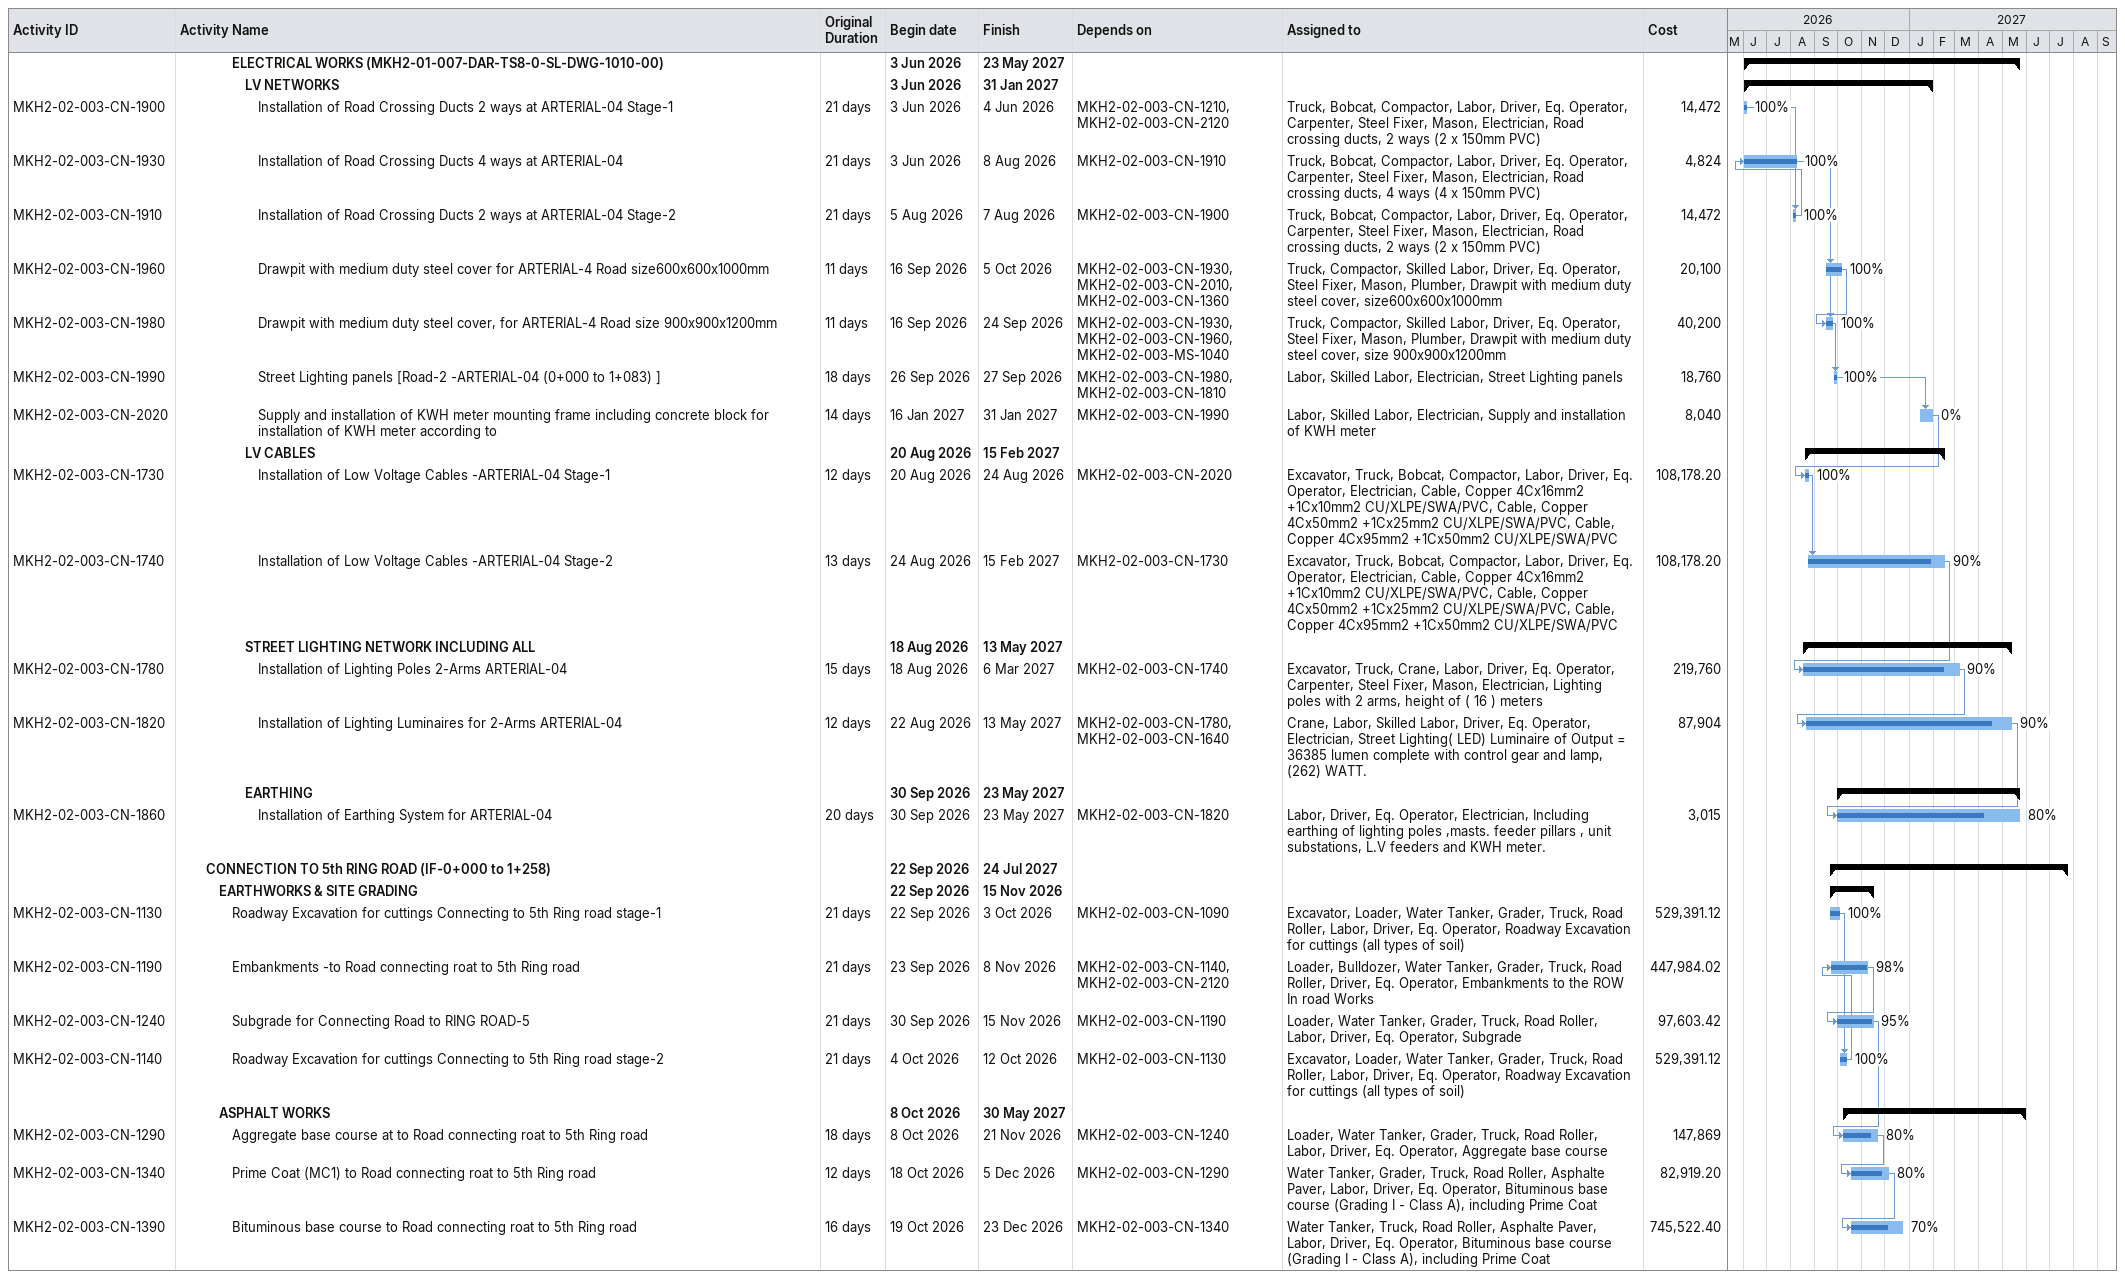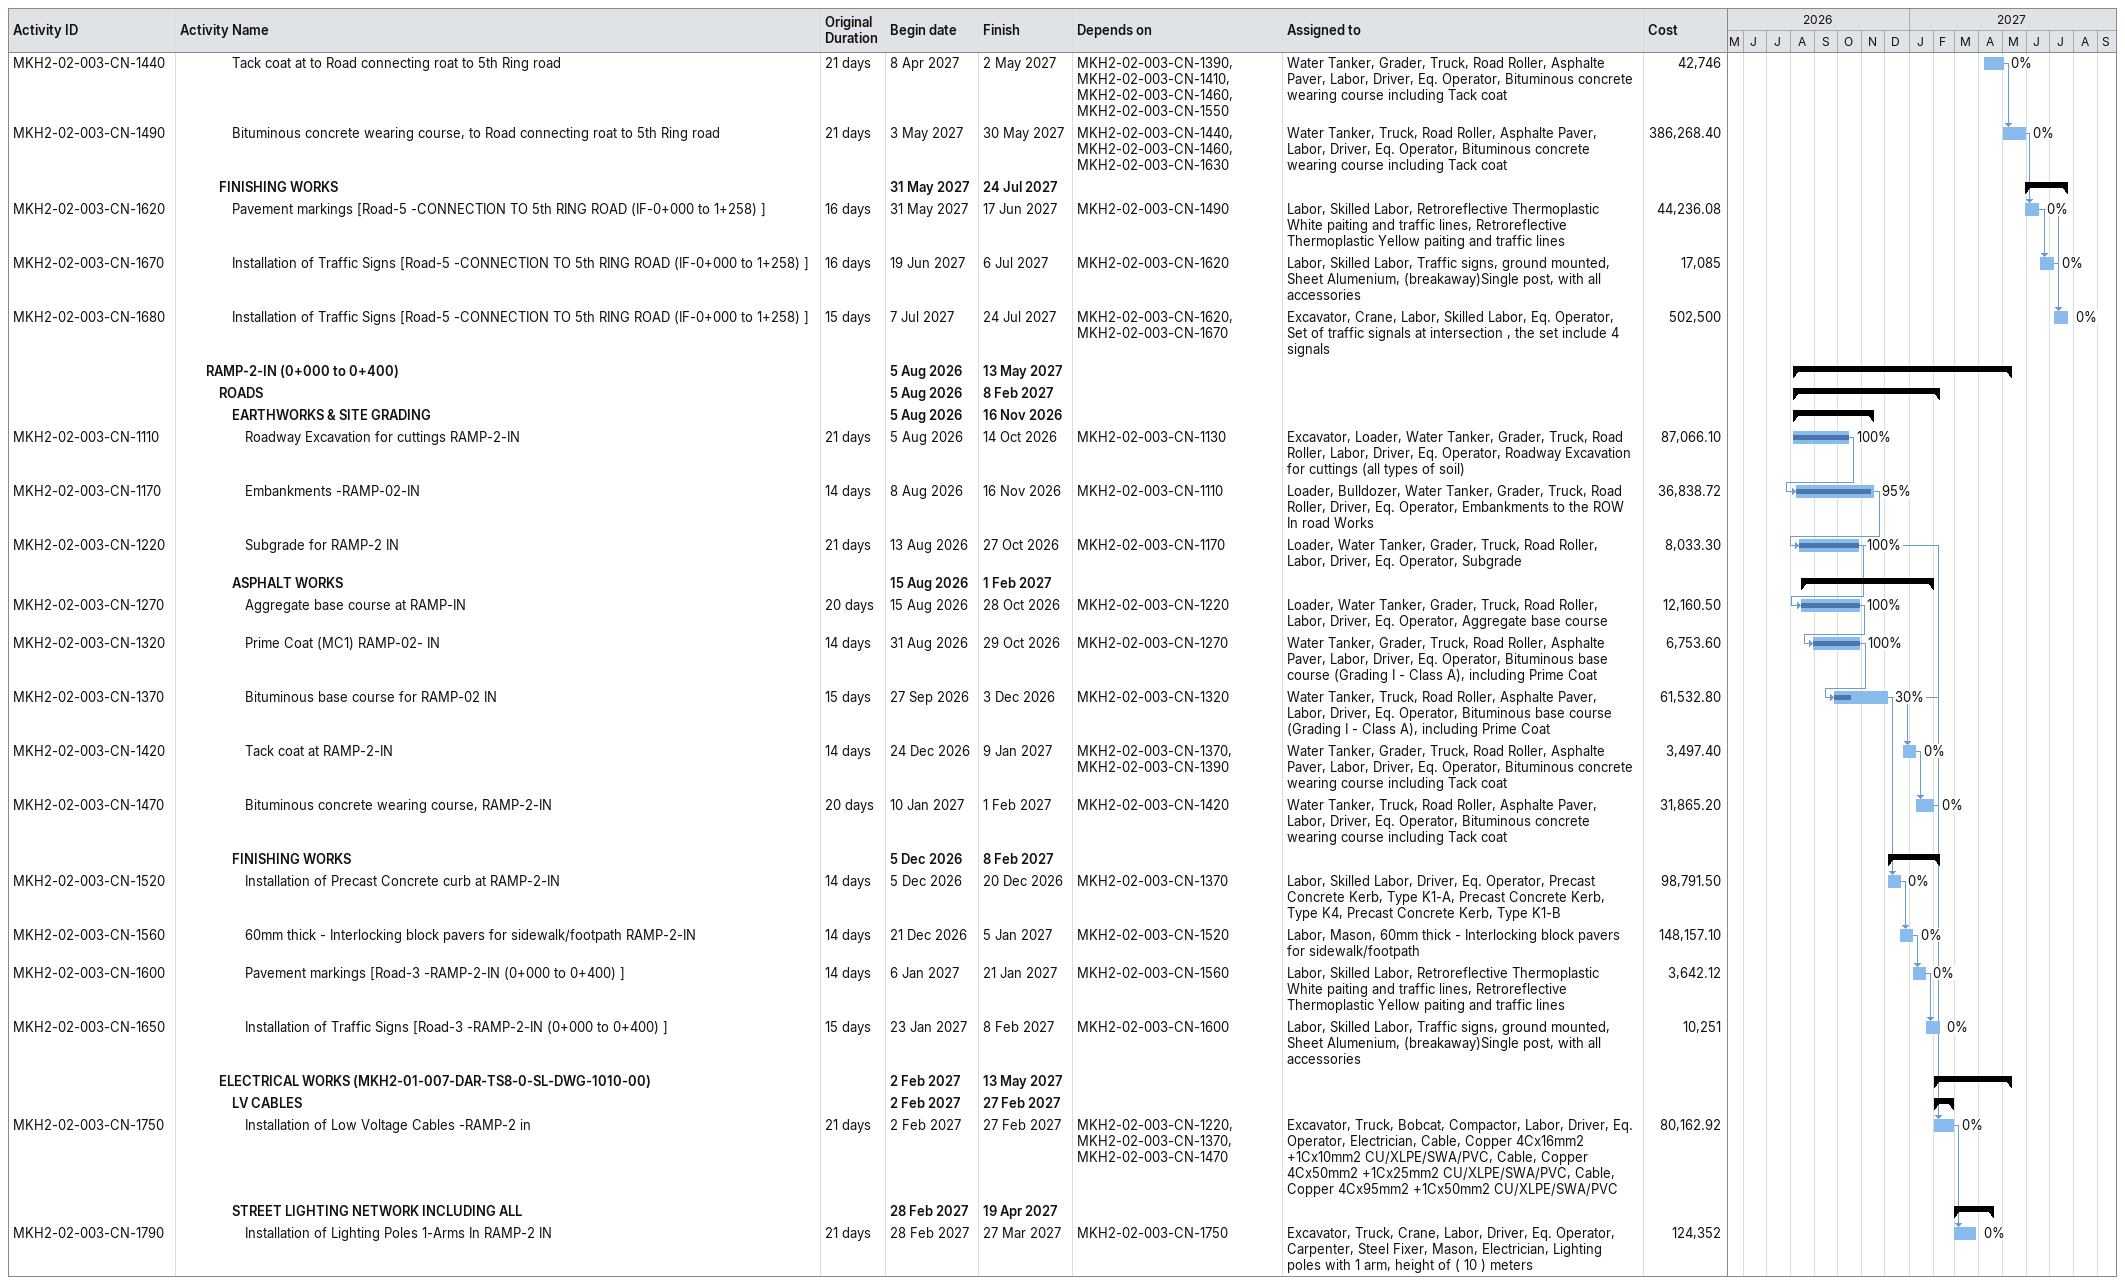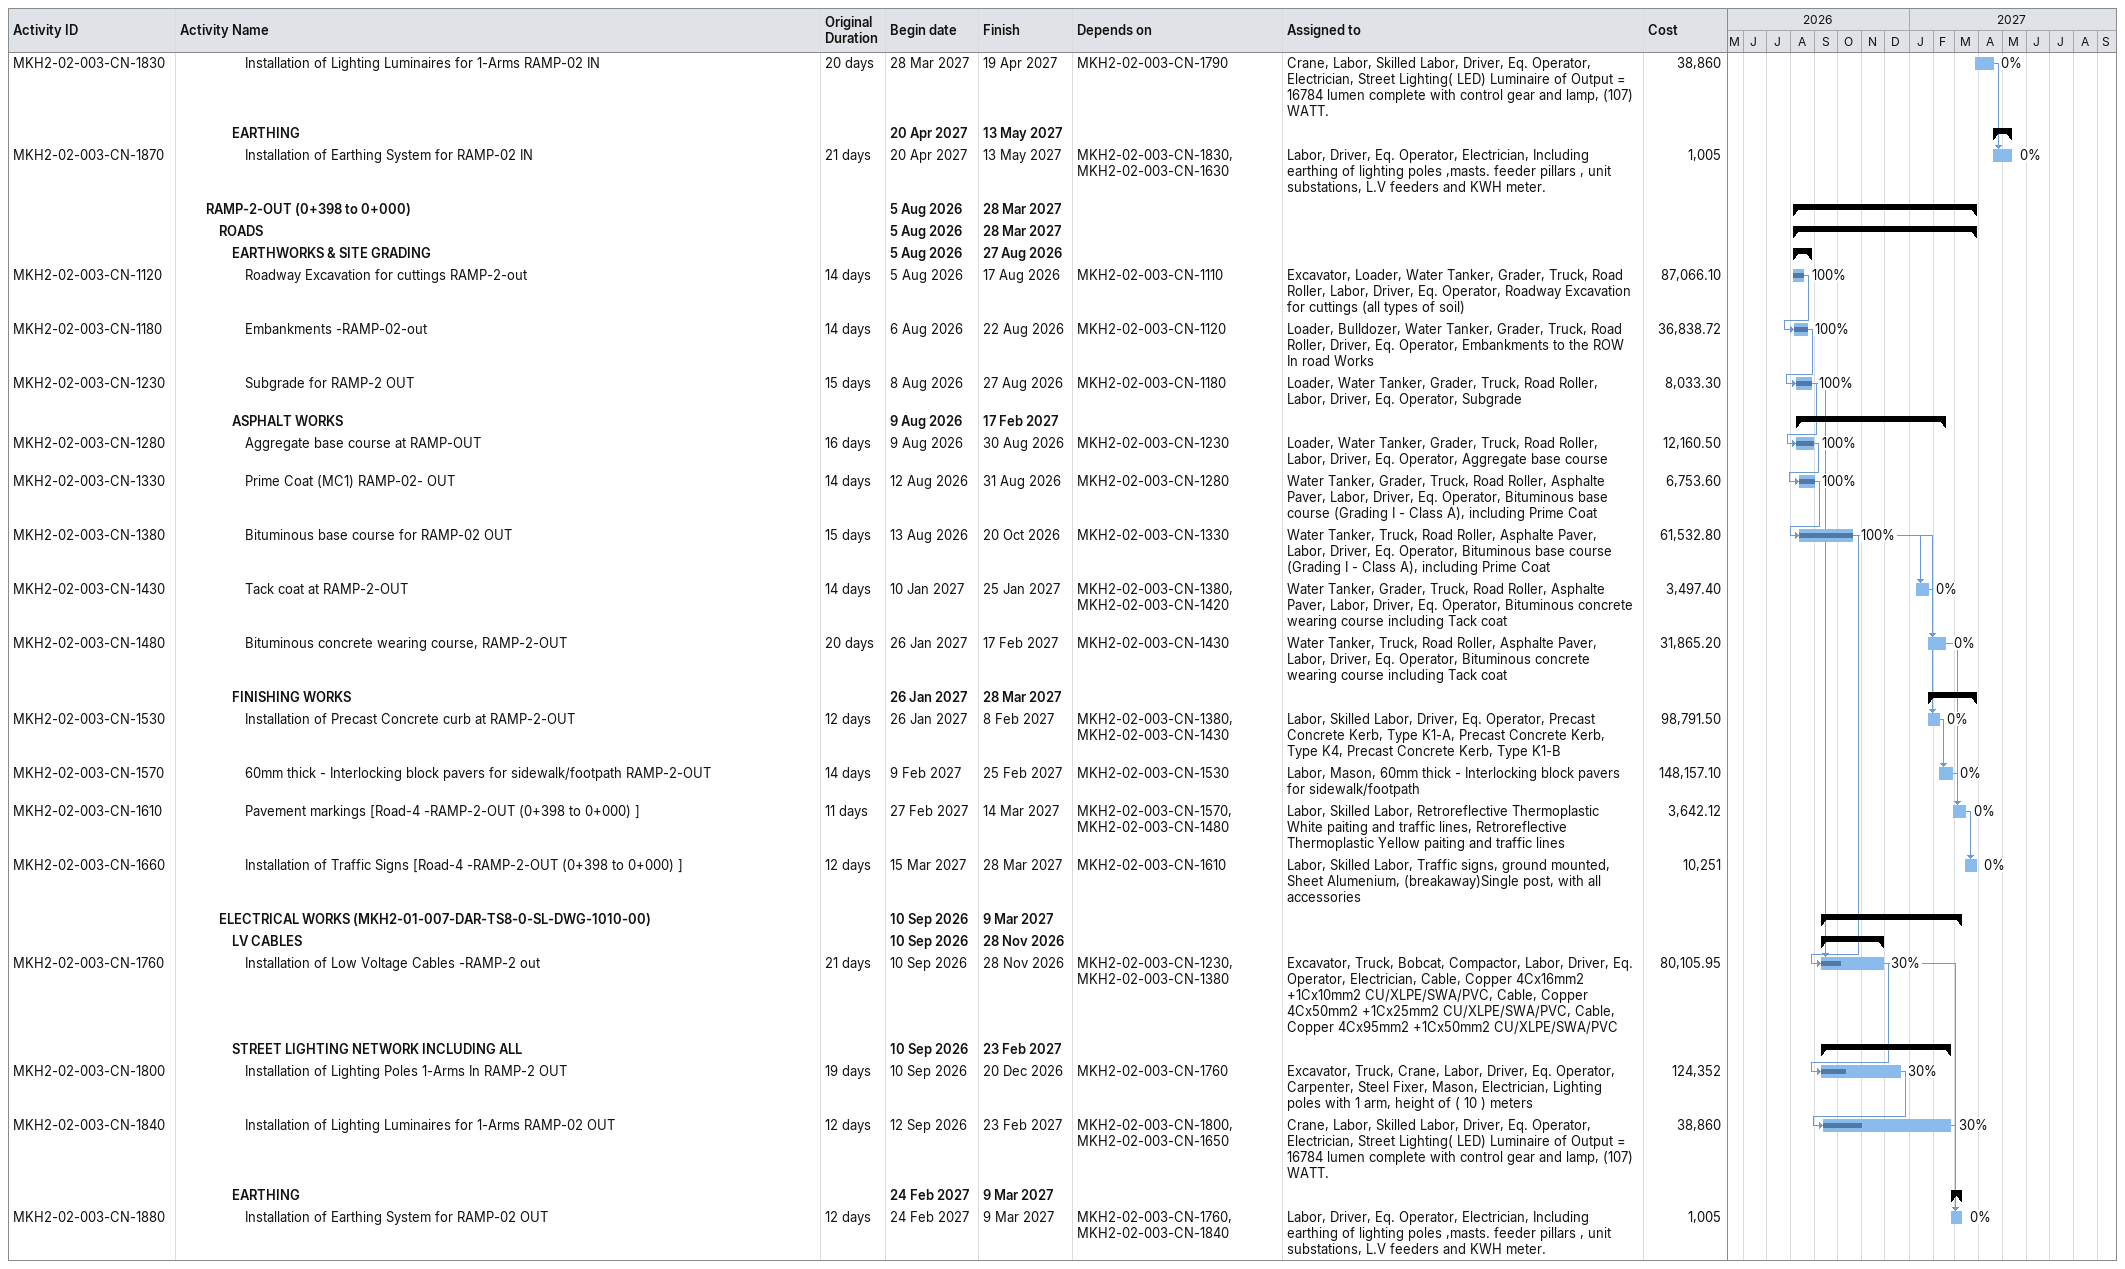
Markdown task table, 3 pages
| ID | Level | Task | Original duration | Start | Finish | Predecessors | Resources | % complete | Cost |
|---|---|---|---|---|---|---|---|---|---|
|  | 5 | **ELECTRICAL WORKS (MKH2-01-007-DAR-TS8-0-SL-DWG-1010-00)** |  | 2026-06-03 | 2027-05-23 |  |  |  |  |
|  | 6 | **LV NETWORKS** |  | 2026-06-03 | 2027-01-31 |  |  |  |  |
| MKH2-02-003-CN-1900 | 7 | Installation of Road Crossing Ducts 2 ways at ARTERIAL-04 Stage-1 | 21d | 2026-06-03 | 2026-06-04 | MKH2-02-003-CN-1210, MKH2-02-003-CN-2120 | Truck, Bobcat, Compactor, Labor, Driver, Eq. Operator, Carpenter, Steel Fixer, Mason, Electrician, Road crossing ducts, 2 ways (2 x 150mm PVC) | 100 | 14472 |
| MKH2-02-003-CN-1930 | 7 | Installation of Road Crossing Ducts 4 ways at ARTERIAL-04 | 21d | 2026-06-03 | 2026-08-08 | MKH2-02-003-CN-1910 | Truck, Bobcat, Compactor, Labor, Driver, Eq. Operator, Carpenter, Steel Fixer, Mason, Electrician, Road crossing ducts, 4 ways (4 x 150mm PVC) | 100 | 4824 |
| MKH2-02-003-CN-1910 | 7 | Installation of Road Crossing Ducts 2 ways at ARTERIAL-04 Stage-2 | 21d | 2026-08-05 | 2026-08-07 | MKH2-02-003-CN-1900 | Truck, Bobcat, Compactor, Labor, Driver, Eq. Operator, Carpenter, Steel Fixer, Mason, Electrician, Road crossing ducts, 2 ways (2 x 150mm PVC) | 100 | 14472 |
| MKH2-02-003-CN-1960 | 7 | Drawpit with medium duty steel cover for ARTERIAL-4 Road size600x600x1000mm | 11d | 2026-09-16 | 2026-10-05 | MKH2-02-003-CN-1930, MKH2-02-003-CN-2010, MKH2-02-003-CN-1360 | Truck, Compactor, Skilled Labor, Driver, Eq. Operator, Steel Fixer, Mason, Plumber, Drawpit with medium duty steel cover, size600x600x1000mm | 100 | 20100 |
| MKH2-02-003-CN-1980 | 7 | Drawpit with medium duty steel cover, for ARTERIAL-4 Road size 900x900x1200mm | 11d | 2026-09-16 | 2026-09-24 | MKH2-02-003-CN-1930, MKH2-02-003-CN-1960, MKH2-02-003-MS-1040 | Truck, Compactor, Skilled Labor, Driver, Eq. Operator, Steel Fixer, Mason, Plumber, Drawpit with medium duty steel cover, size 900x900x1200mm | 100 | 40200 |
| MKH2-02-003-CN-1990 | 7 | Street Lighting panels [Road-2 -ARTERIAL-04 (0+000 to 1+083) ] | 18d | 2026-09-26 | 2026-09-27 | MKH2-02-003-CN-1980, MKH2-02-003-CN-1810 | Labor, Skilled Labor, Electrician, Street Lighting panels | 100 | 18760 |
| MKH2-02-003-CN-2020 | 7 | Supply and installation of KWH meter mounting frame including concrete block for installation of KWH meter according to | 14d | 2027-01-16 | 2027-01-31 | MKH2-02-003-CN-1990 | Labor, Skilled Labor, Electrician, Supply and installation of KWH meter | 0 | 8040 |
|  | 6 | **LV CABLES** |  | 2026-08-20 | 2027-02-15 |  |  |  |  |
| MKH2-02-003-CN-1730 | 7 | Installation of Low Voltage Cables -ARTERIAL-04 Stage-1 | 12d | 2026-08-20 | 2026-08-24 | MKH2-02-003-CN-2020 | Excavator, Truck, Bobcat, Compactor, Labor, Driver, Eq. Operator, Electrician, Cable, Copper 4Cx16mm2 +1Cx10mm2 CU/XLPE/SWA/PVC, Cable, Copper 4Cx50mm2 +1Cx25mm2 CU/XLPE/SWA/PVC, Cable, Copper 4Cx95mm2 +1Cx50mm2 CU/XLPE/SWA/PVC | 100 | 108178.20 |
| MKH2-02-003-CN-1740 | 7 | Installation of Low Voltage Cables -ARTERIAL-04 Stage-2 | 13d | 2026-08-24 | 2027-02-15 | MKH2-02-003-CN-1730 | Excavator, Truck, Bobcat, Compactor, Labor, Driver, Eq. Operator, Electrician, Cable, Copper 4Cx16mm2 +1Cx10mm2 CU/XLPE/SWA/PVC, Cable, Copper 4Cx50mm2 +1Cx25mm2 CU/XLPE/SWA/PVC, Cable, Copper 4Cx95mm2 +1Cx50mm2 CU/XLPE/SWA/PVC | 90 | 108178.20 |
|  | 6 | **STREET LIGHTING NETWORK INCLUDING ALL** |  | 2026-08-18 | 2027-05-13 |  |  |  |  |
| MKH2-02-003-CN-1780 | 7 | Installation of Lighting Poles 2-Arms ARTERIAL-04 | 15d | 2026-08-18 | 2027-03-06 | MKH2-02-003-CN-1740 | Excavator, Truck, Crane, Labor, Driver, Eq. Operator, Carpenter, Steel Fixer, Mason, Electrician, Lighting poles with 2 arms, height of ( 16 ) meters | 90 | 219760 |
| MKH2-02-003-CN-1820 | 7 | Installation of Lighting Luminaires for 2-Arms ARTERIAL-04 | 12d | 2026-08-22 | 2027-05-13 | MKH2-02-003-CN-1780, MKH2-02-003-CN-1640 | Crane, Labor, Skilled Labor, Driver, Eq. Operator, Electrician, Street Lighting( LED) Luminaire of Output = 36385 lumen complete with control gear and lamp, (262) WATT. | 90 | 87904 |
|  | 6 | **EARTHING** |  | 2026-09-30 | 2027-05-23 |  |  |  |  |
| MKH2-02-003-CN-1860 | 7 | Installation of Earthing System for ARTERIAL-04 | 20d | 2026-09-30 | 2027-05-23 | MKH2-02-003-CN-1820 | Labor, Driver, Eq. Operator, Electrician, Including earthing of lighting poles ,masts. feeder pillars , unit substations, L.V feeders and KWH meter. | 80 | 3015 |
|  | 3 | **CONNECTION TO 5th RING ROAD (IF-0+000 to 1+258)** |  | 2026-09-22 | 2027-07-24 |  |  |  |  |
|  | 4 | **EARTHWORKS & SITE GRADING** |  | 2026-09-22 | 2026-11-15 |  |  |  |  |
| MKH2-02-003-CN-1130 | 5 | Roadway Excavation for cuttings Connecting to 5th Ring road stage-1 | 21d | 2026-09-22 | 2026-10-03 | MKH2-02-003-CN-1090 | Excavator, Loader, Water Tanker, Grader, Truck, Road Roller, Labor, Driver, Eq. Operator, Roadway Excavation for cuttings (all types of soil) | 100 | 529391.12 |
| MKH2-02-003-CN-1190 | 5 | Embankments -to Road connecting roat to 5th Ring road | 21d | 2026-09-23 | 2026-11-08 | MKH2-02-003-CN-1140, MKH2-02-003-CN-2120 | Loader, Bulldozer, Water Tanker, Grader, Truck, Road Roller, Driver, Eq. Operator, Embankments to the ROW In road Works | 98 | 447984.02 |
| MKH2-02-003-CN-1240 | 5 | Subgrade for Connecting Road to RING ROAD-5 | 21d | 2026-09-30 | 2026-11-15 | MKH2-02-003-CN-1190 | Loader, Water Tanker, Grader, Truck, Road Roller, Labor, Driver, Eq. Operator, Subgrade | 95 | 97603.42 |
| MKH2-02-003-CN-1140 | 5 | Roadway Excavation for cuttings Connecting to 5th Ring road stage-2 | 21d | 2026-10-04 | 2026-10-12 | MKH2-02-003-CN-1130 | Excavator, Loader, Water Tanker, Grader, Truck, Road Roller, Labor, Driver, Eq. Operator, Roadway Excavation for cuttings (all types of soil) | 100 | 529391.12 |
|  | 4 | **ASPHALT WORKS** |  | 2026-10-08 | 2027-05-30 |  |  |  |  |
| MKH2-02-003-CN-1290 | 5 | Aggregate base course at to Road connecting roat to 5th Ring road | 18d | 2026-10-08 | 2026-11-21 | MKH2-02-003-CN-1240 | Loader, Water Tanker, Grader, Truck, Road Roller, Labor, Driver, Eq. Operator, Aggregate base course | 80 | 147869 |
| MKH2-02-003-CN-1340 | 5 | Prime Coat (MC1) to Road connecting roat to 5th Ring road | 12d | 2026-10-18 | 2026-12-05 | MKH2-02-003-CN-1290 | Water Tanker, Grader, Truck, Road Roller, Asphalte Paver, Labor, Driver, Eq. Operator, Bituminous base course (Grading I - Class A), including Prime Coat | 80 | 82919.20 |
| MKH2-02-003-CN-1390 | 5 | Bituminous base course to Road connecting roat to 5th Ring road | 16d | 2026-10-19 | 2026-12-23 | MKH2-02-003-CN-1340 | Water Tanker, Truck, Road Roller, Asphalte Paver, Labor, Driver, Eq. Operator, Bituminous base course (Grading I - Class A), including Prime Coat | 70 | 745522.40 |
| MKH2-02-003-CN-1440 | 5 | Tack coat at to Road connecting roat to 5th Ring road | 21d | 2027-04-08 | 2027-05-02 | MKH2-02-003-CN-1390, MKH2-02-003-CN-1410, MKH2-02-003-CN-1460, MKH2-02-003-CN-1550 | Water Tanker, Grader, Truck, Road Roller, Asphalte Paver, Labor, Driver, Eq. Operator, Bituminous concrete wearing course including Tack coat | 0 | 42746 |
| MKH2-02-003-CN-1490 | 5 | Bituminous concrete wearing course, to Road connecting roat to 5th Ring road | 21d | 2027-05-03 | 2027-05-30 | MKH2-02-003-CN-1440, MKH2-02-003-CN-1460, MKH2-02-003-CN-1630 | Water Tanker, Truck, Road Roller, Asphalte Paver, Labor, Driver, Eq. Operator, Bituminous concrete wearing course including Tack coat | 0 | 386268.40 |
|  | 4 | **FINISHING WORKS** |  | 2027-05-31 | 2027-07-24 |  |  |  |  |
| MKH2-02-003-CN-1620 | 5 | Pavement markings [Road-5 -CONNECTION TO 5th RING ROAD (IF-0+000 to 1+258) ] | 16d | 2027-05-31 | 2027-06-17 | MKH2-02-003-CN-1490 | Labor, Skilled Labor, Retroreflective Thermoplastic White paiting and traffic lines, Retroreflective Thermoplastic Yellow paiting and traffic lines | 0 | 44236.08 |
| MKH2-02-003-CN-1670 | 5 | Installation of Traffic Signs [Road-5 -CONNECTION TO 5th RING ROAD (IF-0+000 to 1+258) ] | 16d | 2027-06-19 | 2027-07-06 | MKH2-02-003-CN-1620 | Labor, Skilled Labor, Traffic signs, ground mounted, Sheet Alumenium, (breakaway)Single post, with all accessories | 0 | 17085 |
| MKH2-02-003-CN-1680 | 5 | Installation of Traffic Signs [Road-5 -CONNECTION TO 5th RING ROAD (IF-0+000 to 1+258) ] | 15d | 2027-07-07 | 2027-07-24 | MKH2-02-003-CN-1620, MKH2-02-003-CN-1670 | Excavator, Crane, Labor, Skilled Labor, Eq. Operator, Set of traffic signals at intersection , the set include 4 signals | 0 | 502500 |
|  | 3 | **RAMP-2-IN (0+000 to 0+400)** |  | 2026-08-05 | 2027-05-13 |  |  |  |  |
|  | 4 | **ROADS** |  | 2026-08-05 | 2027-02-08 |  |  |  |  |
|  | 5 | **EARTHWORKS & SITE GRADING** |  | 2026-08-05 | 2026-11-16 |  |  |  |  |
| MKH2-02-003-CN-1110 | 6 | Roadway Excavation for cuttings RAMP-2-IN | 21d | 2026-08-05 | 2026-10-14 | MKH2-02-003-CN-1130 | Excavator, Loader, Water Tanker, Grader, Truck, Road Roller, Labor, Driver, Eq. Operator, Roadway Excavation for cuttings (all types of soil) | 100 | 87066.10 |
| MKH2-02-003-CN-1170 | 6 | Embankments -RAMP-02-IN | 14d | 2026-08-08 | 2026-11-16 | MKH2-02-003-CN-1110 | Loader, Bulldozer, Water Tanker, Grader, Truck, Road Roller, Driver, Eq. Operator, Embankments to the ROW In road Works | 95 | 36838.72 |
| MKH2-02-003-CN-1220 | 6 | Subgrade for RAMP-2 IN | 21d | 2026-08-13 | 2026-10-27 | MKH2-02-003-CN-1170 | Loader, Water Tanker, Grader, Truck, Road Roller, Labor, Driver, Eq. Operator, Subgrade | 100 | 8033.30 |
|  | 5 | **ASPHALT WORKS** |  | 2026-08-15 | 2027-02-01 |  |  |  |  |
| MKH2-02-003-CN-1270 | 6 | Aggregate base course at RAMP-IN | 20d | 2026-08-15 | 2026-10-28 | MKH2-02-003-CN-1220 | Loader, Water Tanker, Grader, Truck, Road Roller, Labor, Driver, Eq. Operator, Aggregate base course | 100 | 12160.50 |
| MKH2-02-003-CN-1320 | 6 | Prime Coat (MC1) RAMP-02- IN | 14d | 2026-08-31 | 2026-10-29 | MKH2-02-003-CN-1270 | Water Tanker, Grader, Truck, Road Roller, Asphalte Paver, Labor, Driver, Eq. Operator, Bituminous base course (Grading I - Class A), including Prime Coat | 100 | 6753.60 |
| MKH2-02-003-CN-1370 | 6 | Bituminous base course for RAMP-02 IN | 15d | 2026-09-27 | 2026-12-03 | MKH2-02-003-CN-1320 | Water Tanker, Truck, Road Roller, Asphalte Paver, Labor, Driver, Eq. Operator, Bituminous base course (Grading I - Class A), including Prime Coat | 30 | 61532.80 |
| MKH2-02-003-CN-1420 | 6 | Tack coat at RAMP-2-IN | 14d | 2026-12-24 | 2027-01-09 | MKH2-02-003-CN-1370, MKH2-02-003-CN-1390 | Water Tanker, Grader, Truck, Road Roller, Asphalte Paver, Labor, Driver, Eq. Operator, Bituminous concrete wearing course including Tack coat | 0 | 3497.40 |
| MKH2-02-003-CN-1470 | 6 | Bituminous concrete wearing course, RAMP-2-IN | 20d | 2027-01-10 | 2027-02-01 | MKH2-02-003-CN-1420 | Water Tanker, Truck, Road Roller, Asphalte Paver, Labor, Driver, Eq. Operator, Bituminous concrete wearing course including Tack coat | 0 | 31865.20 |
|  | 5 | **FINISHING WORKS** |  | 2026-12-05 | 2027-02-08 |  |  |  |  |
| MKH2-02-003-CN-1520 | 6 | Installation of Precast Concrete curb at RAMP-2-IN | 14d | 2026-12-05 | 2026-12-20 | MKH2-02-003-CN-1370 | Labor, Skilled Labor, Driver, Eq. Operator, Precast Concrete Kerb, Type K1-A, Precast Concrete Kerb, Type K4, Precast Concrete Kerb, Type K1-B | 0 | 98791.50 |
| MKH2-02-003-CN-1560 | 6 | 60mm thick - Interlocking block pavers for sidewalk/footpath RAMP-2-IN | 14d | 2026-12-21 | 2027-01-05 | MKH2-02-003-CN-1520 | Labor, Mason, 60mm thick - Interlocking block pavers for sidewalk/footpath | 0 | 148157.10 |
| MKH2-02-003-CN-1600 | 6 | Pavement markings [Road-3 -RAMP-2-IN (0+000 to 0+400) ] | 14d | 2027-01-06 | 2027-01-21 | MKH2-02-003-CN-1560 | Labor, Skilled Labor, Retroreflective Thermoplastic White paiting and traffic lines, Retroreflective Thermoplastic Yellow paiting and traffic lines | 0 | 3642.12 |
| MKH2-02-003-CN-1650 | 6 | Installation of Traffic Signs [Road-3 -RAMP-2-IN (0+000 to 0+400) ] | 15d | 2027-01-23 | 2027-02-08 | MKH2-02-003-CN-1600 | Labor, Skilled Labor, Traffic signs, ground mounted, Sheet Alumenium, (breakaway)Single post, with all accessories | 0 | 10251 |
|  | 4 | **ELECTRICAL WORKS (MKH2-01-007-DAR-TS8-0-SL-DWG-1010-00)** |  | 2027-02-02 | 2027-05-13 |  |  |  |  |
|  | 5 | **LV CABLES** |  | 2027-02-02 | 2027-02-27 |  |  |  |  |
| MKH2-02-003-CN-1750 | 6 | Installation of Low Voltage Cables -RAMP-2 in | 21d | 2027-02-02 | 2027-02-27 | MKH2-02-003-CN-1220, MKH2-02-003-CN-1370, MKH2-02-003-CN-1470 | Excavator, Truck, Bobcat, Compactor, Labor, Driver, Eq. Operator, Electrician, Cable, Copper 4Cx16mm2 +1Cx10mm2 CU/XLPE/SWA/PVC, Cable, Copper 4Cx50mm2 +1Cx25mm2 CU/XLPE/SWA/PVC, Cable, Copper 4Cx95mm2 +1Cx50mm2 CU/XLPE/SWA/PVC | 0 | 80162.92 |
|  | 5 | **STREET LIGHTING NETWORK INCLUDING ALL** |  | 2027-02-28 | 2027-04-19 |  |  |  |  |
| MKH2-02-003-CN-1790 | 6 | Installation of Lighting Poles 1-Arms In RAMP-2 IN | 21d | 2027-02-28 | 2027-03-27 | MKH2-02-003-CN-1750 | Excavator, Truck, Crane, Labor, Driver, Eq. Operator, Carpenter, Steel Fixer, Mason, Electrician, Lighting poles with 1 arm, height of ( 10 ) meters | 0 | 124352 |
| MKH2-02-003-CN-1830 | 6 | Installation of Lighting Luminaires for 1-Arms RAMP-02 IN | 20d | 2027-03-28 | 2027-04-19 | MKH2-02-003-CN-1790 | Crane, Labor, Skilled Labor, Driver, Eq. Operator, Electrician, Street Lighting( LED) Luminaire of Output = 16784 lumen complete with control gear and lamp, (107) WATT. | 0 | 38860 |
|  | 5 | **EARTHING** |  | 2027-04-20 | 2027-05-13 |  |  |  |  |
| MKH2-02-003-CN-1870 | 6 | Installation of Earthing System for RAMP-02 IN | 21d | 2027-04-20 | 2027-05-13 | MKH2-02-003-CN-1830, MKH2-02-003-CN-1630 | Labor, Driver, Eq. Operator, Electrician, Including earthing of lighting poles ,masts. feeder pillars , unit substations, L.V feeders and KWH meter. | 0 | 1005 |
|  | 3 | **RAMP-2-OUT (0+398 to 0+000)** |  | 2026-08-05 | 2027-03-28 |  |  |  |  |
|  | 4 | **ROADS** |  | 2026-08-05 | 2027-03-28 |  |  |  |  |
|  | 5 | **EARTHWORKS & SITE GRADING** |  | 2026-08-05 | 2026-08-27 |  |  |  |  |
| MKH2-02-003-CN-1120 | 6 | Roadway Excavation for cuttings RAMP-2-out | 14d | 2026-08-05 | 2026-08-17 | MKH2-02-003-CN-1110 | Excavator, Loader, Water Tanker, Grader, Truck, Road Roller, Labor, Driver, Eq. Operator, Roadway Excavation for cuttings (all types of soil) | 100 | 87066.10 |
| MKH2-02-003-CN-1180 | 6 | Embankments -RAMP-02-out | 14d | 2026-08-06 | 2026-08-22 | MKH2-02-003-CN-1120 | Loader, Bulldozer, Water Tanker, Grader, Truck, Road Roller, Driver, Eq. Operator, Embankments to the ROW In road Works | 100 | 36838.72 |
| MKH2-02-003-CN-1230 | 6 | Subgrade for RAMP-2 OUT | 15d | 2026-08-08 | 2026-08-27 | MKH2-02-003-CN-1180 | Loader, Water Tanker, Grader, Truck, Road Roller, Labor, Driver, Eq. Operator, Subgrade | 100 | 8033.30 |
|  | 5 | **ASPHALT WORKS** |  | 2026-08-09 | 2027-02-17 |  |  |  |  |
| MKH2-02-003-CN-1280 | 6 | Aggregate base course at RAMP-OUT | 16d | 2026-08-09 | 2026-08-30 | MKH2-02-003-CN-1230 | Loader, Water Tanker, Grader, Truck, Road Roller, Labor, Driver, Eq. Operator, Aggregate base course | 100 | 12160.50 |
| MKH2-02-003-CN-1330 | 6 | Prime Coat (MC1) RAMP-02- OUT | 14d | 2026-08-12 | 2026-08-31 | MKH2-02-003-CN-1280 | Water Tanker, Grader, Truck, Road Roller, Asphalte Paver, Labor, Driver, Eq. Operator, Bituminous base course (Grading I - Class A), including Prime Coat | 100 | 6753.60 |
| MKH2-02-003-CN-1380 | 6 | Bituminous base course for RAMP-02 OUT | 15d | 2026-08-13 | 2026-10-20 | MKH2-02-003-CN-1330 | Water Tanker, Truck, Road Roller, Asphalte Paver, Labor, Driver, Eq. Operator, Bituminous base course (Grading I - Class A), including Prime Coat | 100 | 61532.80 |
| MKH2-02-003-CN-1430 | 6 | Tack coat at RAMP-2-OUT | 14d | 2027-01-10 | 2027-01-25 | MKH2-02-003-CN-1380, MKH2-02-003-CN-1420 | Water Tanker, Grader, Truck, Road Roller, Asphalte Paver, Labor, Driver, Eq. Operator, Bituminous concrete wearing course including Tack coat | 0 | 3497.40 |
| MKH2-02-003-CN-1480 | 6 | Bituminous concrete wearing course, RAMP-2-OUT | 20d | 2027-01-26 | 2027-02-17 | MKH2-02-003-CN-1430 | Water Tanker, Truck, Road Roller, Asphalte Paver, Labor, Driver, Eq. Operator, Bituminous concrete wearing course including Tack coat | 0 | 31865.20 |
|  | 5 | **FINISHING WORKS** |  | 2027-01-26 | 2027-03-28 |  |  |  |  |
| MKH2-02-003-CN-1530 | 6 | Installation of Precast Concrete curb at RAMP-2-OUT | 12d | 2027-01-26 | 2027-02-08 | MKH2-02-003-CN-1380, MKH2-02-003-CN-1430 | Labor, Skilled Labor, Driver, Eq. Operator, Precast Concrete Kerb, Type K1-A, Precast Concrete Kerb, Type K4, Precast Concrete Kerb, Type K1-B | 0 | 98791.50 |
| MKH2-02-003-CN-1570 | 6 | 60mm thick - Interlocking block pavers for sidewalk/footpath RAMP-2-OUT | 14d | 2027-02-09 | 2027-02-25 | MKH2-02-003-CN-1530 | Labor, Mason, 60mm thick - Interlocking block pavers for sidewalk/footpath | 0 | 148157.10 |
| MKH2-02-003-CN-1610 | 6 | Pavement markings [Road-4 -RAMP-2-OUT (0+398 to 0+000) ] | 11d | 2027-02-27 | 2027-03-14 | MKH2-02-003-CN-1570, MKH2-02-003-CN-1480 | Labor, Skilled Labor, Retroreflective Thermoplastic White paiting and traffic lines, Retroreflective Thermoplastic Yellow paiting and traffic lines | 0 | 3642.12 |
| MKH2-02-003-CN-1660 | 6 | Installation of Traffic Signs [Road-4 -RAMP-2-OUT (0+398 to 0+000) ] | 12d | 2027-03-15 | 2027-03-28 | MKH2-02-003-CN-1610 | Labor, Skilled Labor, Traffic signs, ground mounted, Sheet Alumenium, (breakaway)Single post, with all accessories | 0 | 10251 |
|  | 4 | **ELECTRICAL WORKS (MKH2-01-007-DAR-TS8-0-SL-DWG-1010-00)** |  | 2026-09-10 | 2027-03-09 |  |  |  |  |
|  | 5 | **LV CABLES** |  | 2026-09-10 | 2026-11-28 |  |  |  |  |
| MKH2-02-003-CN-1760 | 6 | Installation of Low Voltage Cables -RAMP-2 out | 21d | 2026-09-10 | 2026-11-28 | MKH2-02-003-CN-1230, MKH2-02-003-CN-1380 | Excavator, Truck, Bobcat, Compactor, Labor, Driver, Eq. Operator, Electrician, Cable, Copper 4Cx16mm2 +1Cx10mm2 CU/XLPE/SWA/PVC, Cable, Copper 4Cx50mm2 +1Cx25mm2 CU/XLPE/SWA/PVC, Cable, Copper 4Cx95mm2 +1Cx50mm2 CU/XLPE/SWA/PVC | 30 | 80105.95 |
|  | 5 | **STREET LIGHTING NETWORK INCLUDING ALL** |  | 2026-09-10 | 2027-02-23 |  |  |  |  |
| MKH2-02-003-CN-1800 | 6 | Installation of Lighting Poles 1-Arms In RAMP-2 OUT | 19d | 2026-09-10 | 2026-12-20 | MKH2-02-003-CN-1760 | Excavator, Truck, Crane, Labor, Driver, Eq. Operator, Carpenter, Steel Fixer, Mason, Electrician, Lighting poles with 1 arm, height of ( 10 ) meters | 30 | 124352 |
| MKH2-02-003-CN-1840 | 6 | Installation of Lighting Luminaires for 1-Arms RAMP-02 OUT | 12d | 2026-09-12 | 2027-02-23 | MKH2-02-003-CN-1800, MKH2-02-003-CN-1650 | Crane, Labor, Skilled Labor, Driver, Eq. Operator, Electrician, Street Lighting( LED) Luminaire of Output = 16784 lumen complete with control gear and lamp, (107) WATT. | 30 | 38860 |
|  | 5 | **EARTHING** |  | 2027-02-24 | 2027-03-09 |  |  |  |  |
| MKH2-02-003-CN-1880 | 6 | Installation of Earthing System for RAMP-02 OUT | 12d | 2027-02-24 | 2027-03-09 | MKH2-02-003-CN-1760, MKH2-02-003-CN-1840 | Labor, Driver, Eq. Operator, Electrician, Including earthing of lighting poles ,masts. feeder pillars , unit substations, L.V feeders and KWH meter. | 0 | 1005 |
